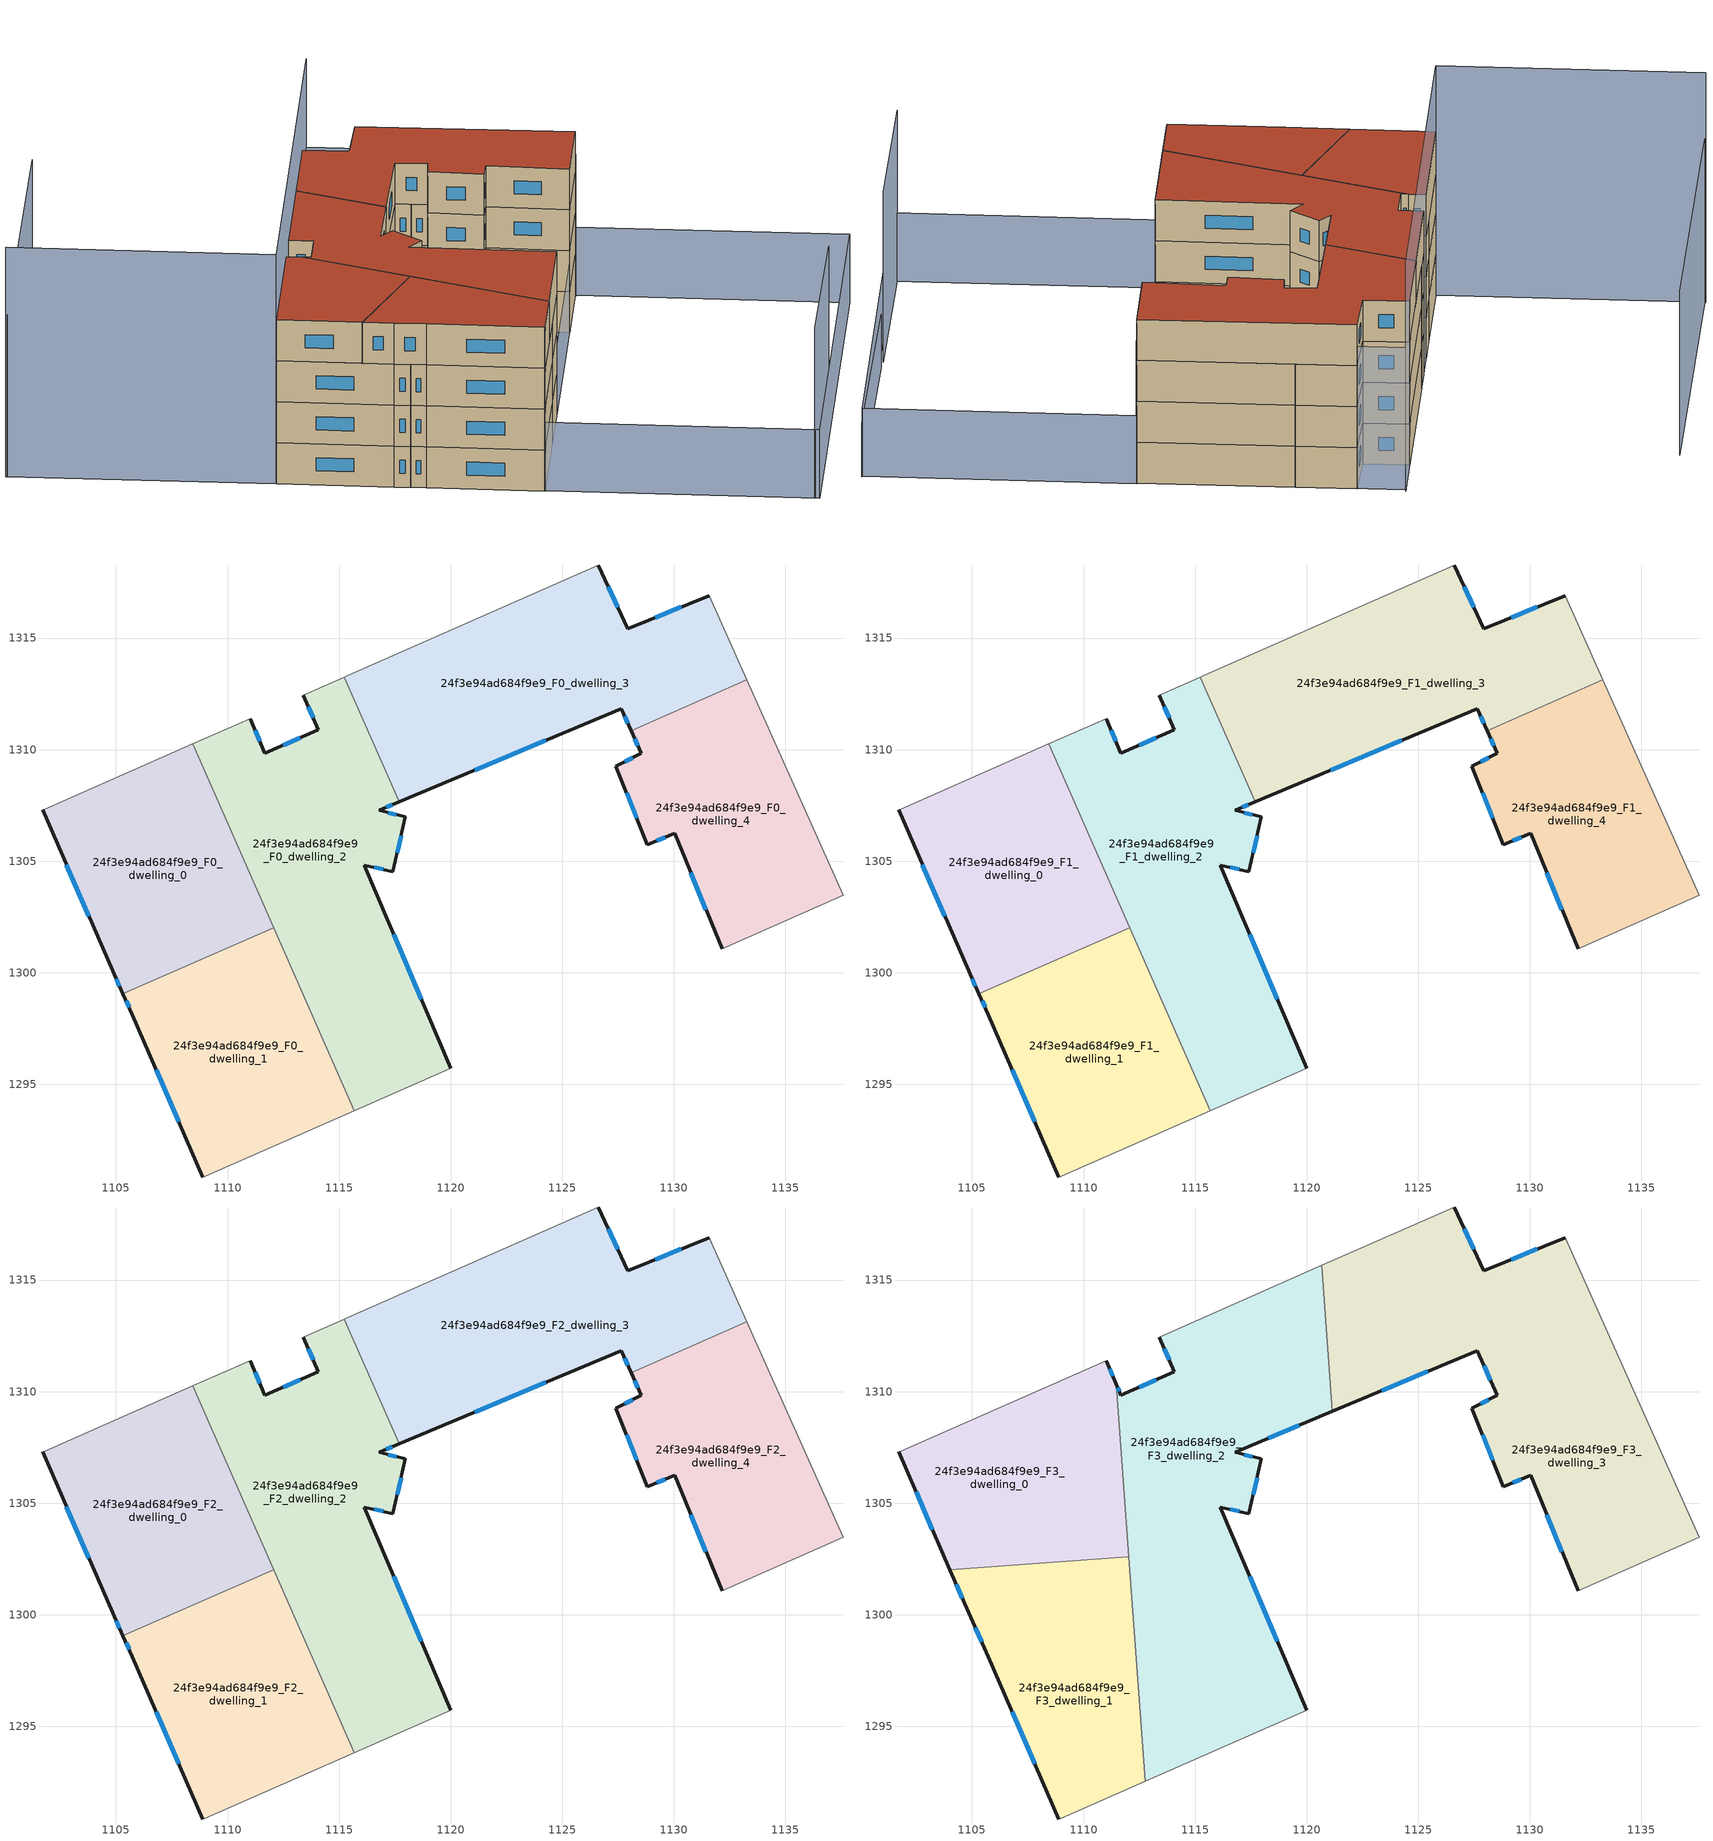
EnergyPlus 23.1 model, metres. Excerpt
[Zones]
24f3e94ad684f9e9_F0_dwelling_0
 floor ground (EU_floor_Construction): 1108.44,1310.26 1112.06,1302.03 1105.31,1299.06 1104.86,1300.09 1101.71,1307.3 1101.82,1307.34 z0
 wall outside (EU_wall_Construction): 1101.71,1307.3 1104.86,1300.09 1105.31,1299.06 z0:3
 wall adiabatic (EU_wall_Construction): 1108.44,1310.26 1101.82,1307.34 1101.71,1307.3 z0:3
 wall to 24f3e94ad684f9e9_F0_dwelling_2 (EU_wall_Construction): 1112.06,1302.03 1108.44,1310.26 z0:3
 wall to 24f3e94ad684f9e9_F0_dwelling_1 (EU_wall_Construction): 1105.31,1299.06 1112.06,1302.03 z0:3
 window (EU_Window_Construction): 1105.01,1299.74 1105.16,1299.41 / 1102.78,1304.85 1103.79,1302.54 z1.02:1.98
24f3e94ad684f9e9_F0_dwelling_1
 floor ground (EU_floor_Construction): 1112.06,1302.03 1115.67,1293.83 1108.99,1290.89 1108.89,1290.85 1105.73,1298.13 1105.31,1299.06 z0
 wall outside (EU_wall_Construction): 1105.31,1299.06 1105.73,1298.13 1108.89,1290.85 z0:3
 wall adiabatic (EU_wall_Construction): 1108.89,1290.85 1108.99,1290.89 1115.67,1293.83 z0:3
 wall to 24f3e94ad684f9e9_F0_dwelling_2 (EU_wall_Construction): 1115.67,1293.83 1112.06,1302.03 z0:3
 window (EU_Window_Construction): 1106.81,1295.65 1107.82,1293.33 / 1105.46,1298.74 1105.59,1298.45 z1.02:1.98
24f3e94ad684f9e9_F0_dwelling_2
 floor ground (EU_floor_Construction): 1115.23,1313.25 1117.69,1307.66 1116.8,1307.29 1117.97,1306.99 1117.41,1304.54 1116.13,1304.81 1119.99,1295.72 1115.67,1293.83 1108.44,1310.26 1111.02,1311.39 1111.68,1309.84 1114.07,1310.9 1113.39,1312.45 z0
 wall outside (EU_wall_Construction): 1113.39,1312.45 1114.07,1310.9 1111.68,1309.84 1111.02,1311.39 / 1119.99,1295.72 1116.13,1304.81 1117.41,1304.54 1117.97,1306.99 1116.8,1307.29 1117.69,1307.66 z0:3
 wall adiabatic (EU_wall_Construction): 1115.23,1313.25 1113.39,1312.45 / 1115.67,1293.83 1119.99,1295.72 / 1111.02,1311.39 1108.44,1310.26 z0:3
 wall to 24f3e94ad684f9e9_F0_dwelling_3 (EU_wall_Construction): 1117.69,1307.66 1115.23,1313.25 z0:3
 window (EU_Window_Construction): 1111.45,1310.37 1111.24,1310.86 / 1113.26,1310.54 1112.49,1310.2 / 1113.62,1311.92 1113.84,1311.42 / 1117.1,1307.41 1117.39,1307.53 / 1117.57,1307.09 1117.2,1307.18 / 1117.6,1305.37 1117.78,1306.15 / 1116.57,1304.72 1116.98,1304.63 / 1118.68,1298.82 1117.45,1301.72 z1.02:1.98
24f3e94ad684f9e9_F0_dwelling_3
 floor ground (EU_floor_Construction): 1131.58,1316.9 1133.27,1313.13 1128.08,1310.84 1127.64,1311.84 1117.69,1307.66 1115.23,1313.25 1115.37,1313.32 1126.61,1318.27 1127.93,1315.41 z0
 wall outside (EU_wall_Construction): 1131.58,1316.9 1127.93,1315.41 1126.61,1318.27 / 1117.69,1307.66 1127.64,1311.84 1128.08,1310.84 z0:3
 wall adiabatic (EU_wall_Construction): 1126.61,1318.27 1115.37,1313.32 1115.23,1313.25 / 1133.27,1313.13 1131.58,1316.9 z0:3
 wall to 24f3e94ad684f9e9_F0_dwelling_4 (EU_wall_Construction): 1128.08,1310.84 1133.27,1313.13 z0:3
 window (EU_Window_Construction): 1127.48,1316.38 1127.06,1317.3 / 1130.34,1316.39 1129.17,1315.92 / 1127.79,1311.5 1127.93,1311.18 / 1121.08,1309.08 1124.26,1310.42 z1.02:1.98
24f3e94ad684f9e9_F0_dwelling_4
 floor ground (EU_floor_Construction): 1133.27,1313.13 1137.59,1303.47 1132.16,1301.07 1130.04,1306.26 1128.82,1305.73 1127.41,1309.26 1128.54,1309.83 1128.08,1310.84 z0
 wall outside (EU_wall_Construction): 1128.08,1310.84 1128.54,1309.83 1127.41,1309.26 1128.82,1305.73 1130.04,1306.26 1132.16,1301.07 z0:3
 wall adiabatic (EU_wall_Construction): 1132.16,1301.07 1137.59,1303.47 1133.27,1313.13 z0:3
 window (EU_Window_Construction): 1127.89,1308.06 1128.34,1306.93 / 1128.15,1309.64 1127.79,1309.45 / 1128.24,1310.5 1128.38,1310.17 / 1130.76,1304.49 1131.44,1302.84 / 1129.23,1305.91 1129.62,1306.08 z1.02:1.98
24f3e94ad684f9e9_F1_dwelling_0
 floor to 24f3e94ad684f9e9_F0_dwelling_0 (EU_floor_Construction): 1108.44,1310.26 1112.06,1302.03 1105.31,1299.06 1104.86,1300.09 1101.71,1307.3 1101.82,1307.34 z3
 wall outside (EU_wall_Construction): 1101.71,1307.3 1104.86,1300.09 1105.31,1299.06 z3:6
 wall adiabatic (EU_wall_Construction): 1108.44,1310.26 1101.82,1307.34 1101.71,1307.3 z3:6
 wall to 24f3e94ad684f9e9_F1_dwelling_2 (EU_wall_Construction): 1112.06,1302.03 1108.44,1310.26 z3:6
 wall to 24f3e94ad684f9e9_F1_dwelling_1 (EU_wall_Construction): 1105.31,1299.06 1112.06,1302.03 z3:6
 window (EU_Window_Construction): 1105.01,1299.74 1105.16,1299.41 / 1102.78,1304.85 1103.79,1302.54 z4.02:4.98
24f3e94ad684f9e9_F1_dwelling_1
 floor to 24f3e94ad684f9e9_F0_dwelling_1 (EU_floor_Construction): 1112.06,1302.03 1115.67,1293.83 1108.99,1290.89 1108.89,1290.85 1105.73,1298.13 1105.31,1299.06 z3
 wall outside (EU_wall_Construction): 1105.31,1299.06 1105.73,1298.13 1108.89,1290.85 z3:6
 wall adiabatic (EU_wall_Construction): 1108.89,1290.85 1108.99,1290.89 1115.67,1293.83 z3:6
 wall to 24f3e94ad684f9e9_F1_dwelling_2 (EU_wall_Construction): 1115.67,1293.83 1112.06,1302.03 z3:6
 window (EU_Window_Construction): 1106.81,1295.65 1107.82,1293.33 / 1105.46,1298.74 1105.59,1298.45 z4.02:4.98
24f3e94ad684f9e9_F1_dwelling_2
 floor to 24f3e94ad684f9e9_F0_dwelling_2 (EU_floor_Construction): 1115.23,1313.25 1117.69,1307.66 1116.8,1307.29 1117.97,1306.99 1117.41,1304.54 1116.13,1304.81 1119.99,1295.72 1115.67,1293.83 1108.44,1310.26 1111.02,1311.39 1111.68,1309.84 1114.07,1310.9 1113.39,1312.45 z3
 wall outside (EU_wall_Construction): 1113.39,1312.45 1114.07,1310.9 1111.68,1309.84 1111.02,1311.39 / 1119.99,1295.72 1116.13,1304.81 1117.41,1304.54 1117.97,1306.99 1116.8,1307.29 1117.69,1307.66 z3:6
 wall adiabatic (EU_wall_Construction): 1115.23,1313.25 1113.39,1312.45 / 1115.67,1293.83 1119.99,1295.72 / 1111.02,1311.39 1108.44,1310.26 z3:6
 wall to 24f3e94ad684f9e9_F1_dwelling_3 (EU_wall_Construction): 1117.69,1307.66 1115.23,1313.25 z3:6
 window (EU_Window_Construction): 1111.45,1310.37 1111.24,1310.86 / 1113.26,1310.54 1112.49,1310.2 / 1113.62,1311.92 1113.84,1311.42 / 1117.1,1307.41 1117.39,1307.53 / 1117.57,1307.09 1117.2,1307.18 / 1117.6,1305.37 1117.78,1306.15 / 1116.57,1304.72 1116.98,1304.63 / 1118.68,1298.82 1117.45,1301.72 z4.02:4.98
24f3e94ad684f9e9_F1_dwelling_3
 floor to 24f3e94ad684f9e9_F0_dwelling_3 (EU_floor_Construction): 1131.58,1316.9 1133.27,1313.13 1128.08,1310.84 1127.64,1311.84 1117.69,1307.66 1115.23,1313.25 1115.37,1313.32 1126.61,1318.27 1127.93,1315.41 z3
 wall outside (EU_wall_Construction): 1131.58,1316.9 1127.93,1315.41 1126.61,1318.27 / 1117.69,1307.66 1127.64,1311.84 1128.08,1310.84 z3:6
 wall adiabatic (EU_wall_Construction): 1126.61,1318.27 1115.37,1313.32 1115.23,1313.25 / 1133.27,1313.13 1131.58,1316.9 z3:6
 wall to 24f3e94ad684f9e9_F1_dwelling_4 (EU_wall_Construction): 1128.08,1310.84 1133.27,1313.13 z3:6
 window (EU_Window_Construction): 1127.48,1316.38 1127.06,1317.3 / 1130.34,1316.39 1129.17,1315.92 / 1127.79,1311.5 1127.93,1311.18 / 1121.08,1309.08 1124.26,1310.42 z4.02:4.98
24f3e94ad684f9e9_F1_dwelling_4
 floor to 24f3e94ad684f9e9_F0_dwelling_4 (EU_floor_Construction): 1133.27,1313.13 1137.59,1303.47 1132.16,1301.07 1130.04,1306.26 1128.82,1305.73 1127.41,1309.26 1128.54,1309.83 1128.08,1310.84 z3
 wall outside (EU_wall_Construction): 1128.08,1310.84 1128.54,1309.83 1127.41,1309.26 1128.82,1305.73 1130.04,1306.26 1132.16,1301.07 z3:6
 wall adiabatic (EU_wall_Construction): 1132.16,1301.07 1137.59,1303.47 1133.27,1313.13 z3:6
 window (EU_Window_Construction): 1127.89,1308.06 1128.34,1306.93 / 1128.15,1309.64 1127.79,1309.45 / 1128.24,1310.5 1128.38,1310.17 / 1130.76,1304.49 1131.44,1302.84 / 1129.23,1305.91 1129.62,1306.08 z4.02:4.98
24f3e94ad684f9e9_F2_dwelling_0
 floor to 24f3e94ad684f9e9_F1_dwelling_0 (EU_floor_Construction): 1108.44,1310.26 1112.06,1302.03 1105.31,1299.06 1104.86,1300.09 1101.71,1307.3 1101.82,1307.34 z6
 wall outside (EU_wall_Construction): 1101.71,1307.3 1104.86,1300.09 1105.31,1299.06 z6:9
 wall adiabatic (EU_wall_Construction): 1108.44,1310.26 1101.82,1307.34 1101.71,1307.3 z6:9
 wall to 24f3e94ad684f9e9_F2_dwelling_2 (EU_wall_Construction): 1112.06,1302.03 1108.44,1310.26 z6:9
 wall to 24f3e94ad684f9e9_F2_dwelling_1 (EU_wall_Construction): 1105.31,1299.06 1112.06,1302.03 z6:9
 window (EU_Window_Construction): 1105.01,1299.74 1105.16,1299.41 / 1102.78,1304.85 1103.79,1302.54 z7.02:7.98
24f3e94ad684f9e9_F2_dwelling_1
 floor to 24f3e94ad684f9e9_F1_dwelling_1 (EU_floor_Construction): 1112.06,1302.03 1115.67,1293.83 1108.99,1290.89 1108.89,1290.85 1105.73,1298.13 1105.31,1299.06 z6
 wall outside (EU_wall_Construction): 1105.31,1299.06 1105.73,1298.13 1108.89,1290.85 z6:9
 wall adiabatic (EU_wall_Construction): 1108.89,1290.85 1108.99,1290.89 1115.67,1293.83 z6:9
 wall to 24f3e94ad684f9e9_F2_dwelling_2 (EU_wall_Construction): 1115.67,1293.83 1112.06,1302.03 z6:9
 window (EU_Window_Construction): 1106.81,1295.65 1107.82,1293.33 / 1105.46,1298.74 1105.59,1298.45 z7.02:7.98
24f3e94ad684f9e9_F2_dwelling_2
 floor to 24f3e94ad684f9e9_F1_dwelling_2 (EU_floor_Construction): 1115.23,1313.25 1117.69,1307.66 1116.8,1307.29 1117.97,1306.99 1117.41,1304.54 1116.13,1304.81 1119.99,1295.72 1115.67,1293.83 1108.44,1310.26 1111.02,1311.39 1111.68,1309.84 1114.07,1310.9 1113.39,1312.45 z6
 wall outside (EU_wall_Construction): 1113.39,1312.45 1114.07,1310.9 1111.68,1309.84 1111.02,1311.39 / 1119.99,1295.72 1116.13,1304.81 1117.41,1304.54 1117.97,1306.99 1116.8,1307.29 1117.69,1307.66 z6:9
 wall adiabatic (EU_wall_Construction): 1115.23,1313.25 1113.39,1312.45 / 1115.67,1293.83 1119.99,1295.72 / 1111.02,1311.39 1108.44,1310.26 z6:9
 wall to 24f3e94ad684f9e9_F2_dwelling_3 (EU_wall_Construction): 1117.69,1307.66 1115.23,1313.25 z6:9
 window (EU_Window_Construction): 1111.45,1310.37 1111.24,1310.86 / 1113.26,1310.54 1112.49,1310.2 / 1113.62,1311.92 1113.84,1311.42 / 1117.1,1307.41 1117.39,1307.53 / 1117.57,1307.09 1117.2,1307.18 / 1117.6,1305.37 1117.78,1306.15 / 1116.57,1304.72 1116.98,1304.63 / 1118.68,1298.82 1117.45,1301.72 z7.02:7.98
24f3e94ad684f9e9_F2_dwelling_3
 floor to 24f3e94ad684f9e9_F1_dwelling_3 (EU_floor_Construction): 1131.58,1316.9 1133.27,1313.13 1128.08,1310.84 1127.64,1311.84 1117.69,1307.66 1115.23,1313.25 1115.37,1313.32 1126.61,1318.27 1127.93,1315.41 z6
 wall outside (EU_wall_Construction): 1131.58,1316.9 1127.93,1315.41 1126.61,1318.27 / 1117.69,1307.66 1127.64,1311.84 1128.08,1310.84 z6:9
 wall adiabatic (EU_wall_Construction): 1126.61,1318.27 1115.37,1313.32 1115.23,1313.25 / 1133.27,1313.13 1131.58,1316.9 z6:9
 wall to 24f3e94ad684f9e9_F2_dwelling_4 (EU_wall_Construction): 1128.08,1310.84 1133.27,1313.13 z6:9
 window (EU_Window_Construction): 1127.48,1316.38 1127.06,1317.3 / 1130.34,1316.39 1129.17,1315.92 / 1127.79,1311.5 1127.93,1311.18 / 1121.08,1309.08 1124.26,1310.42 z7.02:7.98
24f3e94ad684f9e9_F2_dwelling_4
 floor to 24f3e94ad684f9e9_F1_dwelling_4 (EU_floor_Construction): 1133.27,1313.13 1137.59,1303.47 1132.16,1301.07 1130.04,1306.26 1128.82,1305.73 1127.41,1309.26 1128.54,1309.83 1128.08,1310.84 z6
 wall outside (EU_wall_Construction): 1128.08,1310.84 1128.54,1309.83 1127.41,1309.26 1128.82,1305.73 1130.04,1306.26 1132.16,1301.07 z6:9
 wall adiabatic (EU_wall_Construction): 1132.16,1301.07 1137.59,1303.47 1133.27,1313.13 z6:9
 window (EU_Window_Construction): 1127.89,1308.06 1128.34,1306.93 / 1128.15,1309.64 1127.79,1309.45 / 1128.24,1310.5 1128.38,1310.17 / 1130.76,1304.49 1131.44,1302.84 / 1129.23,1305.91 1129.62,1306.08 z7.02:7.98
24f3e94ad684f9e9_F3_dwelling_0
 floor to 24f3e94ad684f9e9_F2_dwelling_0 (EU_floor_Construction): 1108.44,1310.26 1111.82,1302.59 1104.01,1302.02 1101.71,1307.3 1101.82,1307.34 z9
 floor to 24f3e94ad684f9e9_F2_dwelling_2 (EU_floor_Construction): 1111.02,1311.39 1111.46,1310.34 1112.03,1302.6 1111.82,1302.59 1108.44,1310.26 z9
 wall outside (EU_wall_Construction): 1111.46,1310.34 1111.02,1311.39 / 1101.71,1307.3 1104.01,1302.02 z9:12
 wall to 24f3e94ad684f9e9_F3_dwelling_1 (EU_wall_Construction): 1104.01,1302.02 1112.03,1302.6 z9:12
 wall adiabatic (EU_wall_Construction): 1111.02,1311.39 1101.82,1307.34 1101.71,1307.3 z9:12
 wall to 24f3e94ad684f9e9_F3_dwelling_2 (EU_wall_Construction): 1112.03,1302.6 1111.47,1310.34 z9:12
 window (EU_Window_Construction): 1111.31,1310.7 1111.17,1311.04 / 1102.5,1305.51 1103.23,1303.82 z10.02:10.98
 roof outside (EU_roof_Construction): 1112.03,1302.6 1111.46,1310.34 1111.02,1311.39 1101.82,1307.34 1101.71,1307.3 1104.01,1302.02 z12
24f3e94ad684f9e9_F3_dwelling_1
 floor to 24f3e94ad684f9e9_F2_dwelling_1 (EU_floor_Construction): 1112.07,1302.01 1112.76,1292.55 1108.99,1290.89 1108.89,1290.85 1105.73,1298.13 1105.32,1299.06 1112.06,1302.03 z9
 floor to 24f3e94ad684f9e9_F2_dwelling_0 (EU_floor_Construction): 1111.82,1302.59 1112.06,1302.03 1105.32,1299.06 1104.86,1300.09 1104.01,1302.02 z9
 floor to 24f3e94ad684f9e9_F2_dwelling_2 (EU_floor_Construction): 1112.03,1302.6 1112.07,1302.01 1111.82,1302.59 z9
 wall outside (EU_wall_Construction): 1104.01,1302.02 1104.86,1300.09 1105.73,1298.13 1108.89,1290.85 z9:12
 wall adiabatic (EU_wall_Construction): 1108.89,1290.85 1108.99,1290.89 1112.76,1292.55 z9:12
 wall to 24f3e94ad684f9e9_F3_dwelling_2 (EU_wall_Construction): 1112.76,1292.55 1112.03,1302.6 z9:12
 window (EU_Window_Construction): 1104.3,1301.36 1104.57,1300.74 / 1106.81,1295.65 1107.82,1293.33 / 1105.15,1299.42 1105.43,1298.8 z10.02:10.98
 roof outside (EU_roof_Construction): 1112.76,1292.55 1112.03,1302.6 1104.01,1302.02 1104.86,1300.09 1105.73,1298.13 1108.89,1290.85 1108.99,1290.89 z12
24f3e94ad684f9e9_F3_dwelling_2
 floor to 24f3e94ad684f9e9_F2_dwelling_2 (EU_floor_Construction): 1115.23,1313.25 1117.69,1307.66 1116.8,1307.29 1117.97,1306.99 1117.41,1304.54 1116.13,1304.81 1119.99,1295.72 1115.67,1293.83 1112.07,1302.01 1111.46,1310.34 1111.68,1309.84 1114.07,1310.9 1113.39,1312.45 z9
 floor to 24f3e94ad684f9e9_F2_dwelling_1 (EU_floor_Construction): 1112.07,1302.01 1115.67,1293.83 1112.76,1292.55 z9
 floor to 24f3e94ad684f9e9_F2_dwelling_3 (EU_floor_Construction): 1120.68,1315.66 1121.15,1309.11 1117.69,1307.66 1115.23,1313.25 1115.27,1313.27 z9
 wall outside (EU_wall_Construction): 1113.39,1312.45 1114.07,1310.9 1111.68,1309.84 1111.46,1310.34 / 1119.99,1295.72 1116.13,1304.81 1117.41,1304.54 1117.97,1306.99 1116.8,1307.29 1121.15,1309.11 z9:12
 wall adiabatic (EU_wall_Construction): 1120.68,1315.66 1113.39,1312.45 / 1112.76,1292.55 1119.99,1295.72 z9:12
 wall to 24f3e94ad684f9e9_F3_dwelling_3 (EU_wall_Construction): 1121.15,1309.11 1120.68,1315.66 z9:12
 window (EU_Window_Construction): 1113.26,1310.54 1112.49,1310.2 / 1113.62,1311.92 1113.84,1311.42 / 1118.28,1307.91 1119.67,1308.49 / 1117.57,1307.09 1117.2,1307.18 / 1117.6,1305.37 1117.78,1306.15 / 1116.57,1304.72 1116.98,1304.63 / 1118.68,1298.82 1117.45,1301.72 / 1111.6,1310.01 1111.54,1310.17 z10.02:10.98
 roof outside (EU_roof_Construction): 1119.99,1295.72 1116.13,1304.81 1117.41,1304.54 1117.97,1306.99 1116.8,1307.29 1121.15,1309.11 1120.68,1315.66 1113.39,1312.45 1114.07,1310.9 1111.68,1309.84 1111.46,1310.34 1112.76,1292.55 z12
24f3e94ad684f9e9_F3_dwelling_3
 floor to 24f3e94ad684f9e9_F2_dwelling_3 (EU_floor_Construction): 1131.58,1316.9 1133.27,1313.13 1128.08,1310.85 1127.64,1311.84 1121.15,1309.11 1120.68,1315.66 1126.61,1318.27 1127.93,1315.41 z9
 floor to 24f3e94ad684f9e9_F2_dwelling_4 (EU_floor_Construction): 1133.27,1313.13 1137.59,1303.47 1132.16,1301.07 1130.04,1306.26 1128.82,1305.73 1127.41,1309.26 1128.54,1309.83 1128.08,1310.85 z9
 wall outside (EU_wall_Construction): 1121.15,1309.11 1127.64,1311.84 1128.54,1309.83 1127.41,1309.26 1128.82,1305.73 1130.04,1306.26 1132.16,1301.07 / 1131.58,1316.9 1127.93,1315.41 1126.61,1318.27 z9:12
 wall adiabatic (EU_wall_Construction): 1126.61,1318.27 1120.68,1315.66 / 1132.16,1301.07 1137.59,1303.47 1131.58,1316.9 z9:12
 window (EU_Window_Construction): 1127.89,1308.06 1128.34,1306.93 / 1128.15,1309.64 1127.79,1309.45 / 1127.94,1311.16 1128.23,1310.51 / 1123.36,1310.04 1125.43,1310.91 / 1127.48,1316.38 1127.06,1317.3 / 1130.34,1316.39 1129.17,1315.92 / 1130.76,1304.49 1131.44,1302.84 / 1129.23,1305.91 1129.62,1306.08 z10.02:10.98
 roof outside (EU_roof_Construction): 1137.59,1303.47 1131.58,1316.9 1127.93,1315.41 1126.61,1318.27 1120.68,1315.66 1121.15,1309.11 1127.64,1311.84 1128.54,1309.83 1127.41,1309.26 1128.82,1305.73 1130.04,1306.26 1132.16,1301.07 z12
shading: 1116.16,1274.36 1128.18,1279.58 z0:12.5; 1128.97,1279.84 1145.05,1286.73 z0:3.9; 1108.98,1290.88 1137.66,1303.5 / 1137.66,1303.5 1145.03,1286.72 / 1145.03,1286.72 1116.35,1274.11 / 1116.35,1274.11 1108.98,1290.88 z0:5; 1137.53,1303.41 1130.26,1319.89 z0:10.4; 1130.44,1319.96 1101.69,1307.27 / 1101.69,1307.27 1094.4,1323.78 z0:16.8; 1116.96,1333.5 1094.47,1323.73 z0:12
[Building]
EU S2 Campaign: North Axis=0; Terrain=City; Solar Distribution=FullExterior
[Site:Location]
Vienna: Latitude=48; Longitude=16.5; Time Zone=1; Elevation=183
[SizingPeriod:WeatherFileDays]
AnnualSizingPeriod: Begin Month=1; Begin Day of Month=1; End Month=12; End Day of Month=31; Day of Week for Start Day=Monday; Use Weather File Daylight Saving Period=No; Use Weather File Rain and Snow Indicators=No
[MATERIAL]
EU_InternalMass_Material: Roughness=MediumRough; Thickness=0.1; Conductivity=1; Density=1800; Specific Heat=900; Thermal Absorptance=0.9; Solar Absorptance=0.7; Visible Absorptance=0.7
[MATERIAL:NOMASS] Roughness=MediumRough; Thermal Absorptance=0.9; Solar Absorptance=0.7; Visible Absorptance=0.7
Name | Thermal Resistance
EU_wall_NoMass | 0.942466
EU_roof_NoMass | 0.551687
EU_floor_NoMass | 0.66527
[WINDOWMATERIAL:SIMPLEGLAZINGSYSTEM]
EU_Window_SimpleGlazing: UFactor=2.03367; Solar Heat Gain Coefficient=0.65; Visible Transmittance=0.65
[CONSTRUCTION]
EU_wall_Construction: EU_wall_NoMass
EU_roof_Construction: EU_roof_NoMass
EU_floor_Construction: EU_floor_NoMass
EU_Window_Construction: EU_Window_SimpleGlazing
EU_InternalMass_Construction: EU_InternalMass_Material
[ZONE] Type=1; Multiplier=1; Ceiling Height=autocalculate; Floor Area=autocalculate; Part of Total Floor Area=Yes
Name | Volume
24f3e94ad684f9e9_F0_dwelling_0; 24f3e94ad684f9e9_F1_dwelling_0; 24f3e94ad684f9e9_F2_dwelling_0 | 198.5
24f3e94ad684f9e9_F3_dwelling_0 | 198.514
24f3e94ad684f9e9_F0_dwelling_1; 24f3e94ad684f9e9_F1_dwelling_1; 24f3e94ad684f9e9_F2_dwelling_1 | 198.484
24f3e94ad684f9e9_F3_dwelling_1 | 198.507
24f3e94ad684f9e9_F0_dwelling_2; 24f3e94ad684f9e9_F1_dwelling_2; 24f3e94ad684f9e9_F2_dwelling_2 | 307.463
24f3e94ad684f9e9_F3_dwelling_2 | 397.004
24f3e94ad684f9e9_F0_dwelling_3; 24f3e94ad684f9e9_F1_dwelling_3; 24f3e94ad684f9e9_F2_dwelling_3 | 288.072
24f3e94ad684f9e9_F3_dwelling_3 | 397.012
24f3e94ad684f9e9_F0_dwelling_4; 24f3e94ad684f9e9_F1_dwelling_4; 24f3e94ad684f9e9_F2_dwelling_4 | 198.503
[INTERNALMASS] Construction=EU_InternalMass_Construction
Name | Zone or ZoneList | Surface Area
24f3e94ad684f9e9_F0_dwelling_0_EU_InternalMass | 24f3e94ad684f9e9_F0_dwelling_0 | 66.1664
24f3e94ad684f9e9_F0_dwelling_1_EU_InternalMass | 24f3e94ad684f9e9_F0_dwelling_1 | 66.1614
24f3e94ad684f9e9_F0_dwelling_2_EU_InternalMass | 24f3e94ad684f9e9_F0_dwelling_2 | 102.491
24f3e94ad684f9e9_F0_dwelling_3_EU_InternalMass | 24f3e94ad684f9e9_F0_dwelling_3 | 96.0193
24f3e94ad684f9e9_F0_dwelling_4_EU_InternalMass | 24f3e94ad684f9e9_F0_dwelling_4 | 66.1674
24f3e94ad684f9e9_F1_dwelling_0_EU_InternalMass | 24f3e94ad684f9e9_F1_dwelling_0 | 66.1664
24f3e94ad684f9e9_F1_dwelling_1_EU_InternalMass | 24f3e94ad684f9e9_F1_dwelling_1 | 66.1614
24f3e94ad684f9e9_F1_dwelling_2_EU_InternalMass | 24f3e94ad684f9e9_F1_dwelling_2 | 102.491
24f3e94ad684f9e9_F1_dwelling_3_EU_InternalMass | 24f3e94ad684f9e9_F1_dwelling_3 | 96.0193
24f3e94ad684f9e9_F1_dwelling_4_EU_InternalMass | 24f3e94ad684f9e9_F1_dwelling_4 | 66.1674
24f3e94ad684f9e9_F2_dwelling_0_EU_InternalMass | 24f3e94ad684f9e9_F2_dwelling_0 | 66.1664
24f3e94ad684f9e9_F2_dwelling_1_EU_InternalMass | 24f3e94ad684f9e9_F2_dwelling_1 | 66.1614
24f3e94ad684f9e9_F2_dwelling_2_EU_InternalMass | 24f3e94ad684f9e9_F2_dwelling_2 | 102.491
24f3e94ad684f9e9_F2_dwelling_3_EU_InternalMass | 24f3e94ad684f9e9_F2_dwelling_3 | 96.0193
24f3e94ad684f9e9_F2_dwelling_4_EU_InternalMass | 24f3e94ad684f9e9_F2_dwelling_4 | 66.1674
24f3e94ad684f9e9_F3_dwelling_0_EU_InternalMass | 24f3e94ad684f9e9_F3_dwelling_0 | 66.1713
24f3e94ad684f9e9_F3_dwelling_1_EU_InternalMass | 24f3e94ad684f9e9_F3_dwelling_1 | 66.1692
24f3e94ad684f9e9_F3_dwelling_2_EU_InternalMass | 24f3e94ad684f9e9_F3_dwelling_2 | 132.34
24f3e94ad684f9e9_F3_dwelling_3_EU_InternalMass | 24f3e94ad684f9e9_F3_dwelling_3 | 132.337
[OTHEREQUIPMENT] Fuel Type=Electricity; Design Level Calculation Method=Watts/Area; Power per Zone Floor Area=1; Fraction Latent=0; Fraction Radiant=0; Fraction Lost=0; Carbon Dioxide Generation Rate=0; EndUse Subcategory=EU_Step8_InternalGains
Name | Zone or ZoneList or Space or SpaceList | Schedule
EU_Step8_InternalGain_24f3e94ad684f9e9_F0_dwelling_0_f000 | 24f3e94ad684f9e9_F0_dwelling_0 | EU_Step8_GainSchedule_24f3e94ad684f9e9_F0_dwelling_0_f000
EU_Step8_InternalGain_24f3e94ad684f9e9_F0_dwelling_1_f000 | 24f3e94ad684f9e9_F0_dwelling_1 | EU_Step8_GainSchedule_24f3e94ad684f9e9_F0_dwelling_1_f000
EU_Step8_InternalGain_24f3e94ad684f9e9_F0_dwelling_2_f000 | 24f3e94ad684f9e9_F0_dwelling_2 | EU_Step8_GainSchedule_24f3e94ad684f9e9_F0_dwelling_2_f000
EU_Step8_InternalGain_24f3e94ad684f9e9_F0_dwelling_3_f000 | 24f3e94ad684f9e9_F0_dwelling_3 | EU_Step8_GainSchedule_24f3e94ad684f9e9_F0_dwelling_3_f000
EU_Step8_InternalGain_24f3e94ad684f9e9_F0_dwelling_4_f000 | 24f3e94ad684f9e9_F0_dwelling_4 | EU_Step8_GainSchedule_24f3e94ad684f9e9_F0_dwelling_4_f000
EU_Step8_InternalGain_24f3e94ad684f9e9_F1_dwelling_0_f000 | 24f3e94ad684f9e9_F1_dwelling_0 | EU_Step8_GainSchedule_24f3e94ad684f9e9_F1_dwelling_0_f000
EU_Step8_InternalGain_24f3e94ad684f9e9_F1_dwelling_1_f000 | 24f3e94ad684f9e9_F1_dwelling_1 | EU_Step8_GainSchedule_24f3e94ad684f9e9_F1_dwelling_1_f000
EU_Step8_InternalGain_24f3e94ad684f9e9_F1_dwelling_2_f000 | 24f3e94ad684f9e9_F1_dwelling_2 | EU_Step8_GainSchedule_24f3e94ad684f9e9_F1_dwelling_2_f000
EU_Step8_InternalGain_24f3e94ad684f9e9_F1_dwelling_3_f000 | 24f3e94ad684f9e9_F1_dwelling_3 | EU_Step8_GainSchedule_24f3e94ad684f9e9_F1_dwelling_3_f000
EU_Step8_InternalGain_24f3e94ad684f9e9_F1_dwelling_4_f000 | 24f3e94ad684f9e9_F1_dwelling_4 | EU_Step8_GainSchedule_24f3e94ad684f9e9_F1_dwelling_4_f000
EU_Step8_InternalGain_24f3e94ad684f9e9_F2_dwelling_0_f000 | 24f3e94ad684f9e9_F2_dwelling_0 | EU_Step8_GainSchedule_24f3e94ad684f9e9_F2_dwelling_0_f000
EU_Step8_InternalGain_24f3e94ad684f9e9_F2_dwelling_1_f000 | 24f3e94ad684f9e9_F2_dwelling_1 | EU_Step8_GainSchedule_24f3e94ad684f9e9_F2_dwelling_1_f000
EU_Step8_InternalGain_24f3e94ad684f9e9_F2_dwelling_2_f000 | 24f3e94ad684f9e9_F2_dwelling_2 | EU_Step8_GainSchedule_24f3e94ad684f9e9_F2_dwelling_2_f000
EU_Step8_InternalGain_24f3e94ad684f9e9_F2_dwelling_3_f000 | 24f3e94ad684f9e9_F2_dwelling_3 | EU_Step8_GainSchedule_24f3e94ad684f9e9_F2_dwelling_3_f000
EU_Step8_InternalGain_24f3e94ad684f9e9_F2_dwelling_4_f000 | 24f3e94ad684f9e9_F2_dwelling_4 | EU_Step8_GainSchedule_24f3e94ad684f9e9_F2_dwelling_4_f000
EU_Step8_InternalGain_24f3e94ad684f9e9_F3_dwelling_0_f000 | 24f3e94ad684f9e9_F3_dwelling_0 | EU_Step8_GainSchedule_24f3e94ad684f9e9_F3_dwelling_0_f000
EU_Step8_InternalGain_24f3e94ad684f9e9_F3_dwelling_1_f000 | 24f3e94ad684f9e9_F3_dwelling_1 | EU_Step8_GainSchedule_24f3e94ad684f9e9_F3_dwelling_1_f000
EU_Step8_InternalGain_24f3e94ad684f9e9_F3_dwelling_2_f000 | 24f3e94ad684f9e9_F3_dwelling_2 | EU_Step8_GainSchedule_24f3e94ad684f9e9_F3_dwelling_2_f000
EU_Step8_InternalGain_24f3e94ad684f9e9_F3_dwelling_3_f000 | 24f3e94ad684f9e9_F3_dwelling_3 | EU_Step8_GainSchedule_24f3e94ad684f9e9_F3_dwelling_3_f000
[ZONEVENTILATION:DESIGNFLOWRATE] Schedule=EU_AlwaysOn; Design Flow Rate Calculation Method=AirChanges/Hour; Air Changes per Hour=0.530523; Ventilation Type=Natural; Fan Pressure Rise=0; Fan Total Efficiency=1; Constant Term Coefficient=1; Temperature Term Coefficient=0; Velocity Term Coefficient=0; Velocity Squared Term Coefficient=0; Minimum Indoor Temperature=-100; Maximum Indoor Temperature=100; Delta Temperature=-100; Minimum Outdoor Temperature=-100; Maximum Outdoor Temperature=100; Maximum Wind Speed=40
Name | Zone or ZoneList or Space or SpaceList
EU_ConstantAir_24f3e94ad684f9e9_F0_dwelling_0 | 24f3e94ad684f9e9_F0_dwelling_0
EU_ConstantAir_24f3e94ad684f9e9_F0_dwelling_1 | 24f3e94ad684f9e9_F0_dwelling_1
EU_ConstantAir_24f3e94ad684f9e9_F0_dwelling_2 | 24f3e94ad684f9e9_F0_dwelling_2
EU_ConstantAir_24f3e94ad684f9e9_F0_dwelling_3 | 24f3e94ad684f9e9_F0_dwelling_3
EU_ConstantAir_24f3e94ad684f9e9_F0_dwelling_4 | 24f3e94ad684f9e9_F0_dwelling_4
EU_ConstantAir_24f3e94ad684f9e9_F1_dwelling_0 | 24f3e94ad684f9e9_F1_dwelling_0
EU_ConstantAir_24f3e94ad684f9e9_F1_dwelling_1 | 24f3e94ad684f9e9_F1_dwelling_1
EU_ConstantAir_24f3e94ad684f9e9_F1_dwelling_2 | 24f3e94ad684f9e9_F1_dwelling_2
EU_ConstantAir_24f3e94ad684f9e9_F1_dwelling_3 | 24f3e94ad684f9e9_F1_dwelling_3
EU_ConstantAir_24f3e94ad684f9e9_F1_dwelling_4 | 24f3e94ad684f9e9_F1_dwelling_4
EU_ConstantAir_24f3e94ad684f9e9_F2_dwelling_0 | 24f3e94ad684f9e9_F2_dwelling_0
EU_ConstantAir_24f3e94ad684f9e9_F2_dwelling_1 | 24f3e94ad684f9e9_F2_dwelling_1
EU_ConstantAir_24f3e94ad684f9e9_F2_dwelling_2 | 24f3e94ad684f9e9_F2_dwelling_2
EU_ConstantAir_24f3e94ad684f9e9_F2_dwelling_3 | 24f3e94ad684f9e9_F2_dwelling_3
EU_ConstantAir_24f3e94ad684f9e9_F2_dwelling_4 | 24f3e94ad684f9e9_F2_dwelling_4
EU_ConstantAir_24f3e94ad684f9e9_F3_dwelling_0 | 24f3e94ad684f9e9_F3_dwelling_0
EU_ConstantAir_24f3e94ad684f9e9_F3_dwelling_1 | 24f3e94ad684f9e9_F3_dwelling_1
EU_ConstantAir_24f3e94ad684f9e9_F3_dwelling_2 | 24f3e94ad684f9e9_F3_dwelling_2
EU_ConstantAir_24f3e94ad684f9e9_F3_dwelling_3 | 24f3e94ad684f9e9_F3_dwelling_3
[HVACTEMPLATE:THERMOSTAT] Constant Heating Setpoint=20; Constant Cooling Setpoint=50
EU_HeatOnly_24f3e94ad684f9e9_F0_dwelling_0; EU_HeatOnly_24f3e94ad684f9e9_F0_dwelling_1; EU_HeatOnly_24f3e94ad684f9e9_F0_dwelling_2; EU_HeatOnly_24f3e94ad684f9e9_F0_dwelling_3; EU_HeatOnly_24f3e94ad684f9e9_F0_dwelling_4; EU_HeatOnly_24f3e94ad684f9e9_F1_dwelling_0; EU_HeatOnly_24f3e94ad684f9e9_F1_dwelling_1; EU_HeatOnly_24f3e94ad684f9e9_F1_dwelling_2; EU_HeatOnly_24f3e94ad684f9e9_F1_dwelling_3; EU_HeatOnly_24f3e94ad684f9e9_F1_dwelling_4; EU_HeatOnly_24f3e94ad684f9e9_F2_dwelling_0; EU_HeatOnly_24f3e94ad684f9e9_F2_dwelling_1; EU_HeatOnly_24f3e94ad684f9e9_F2_dwelling_2; EU_HeatOnly_24f3e94ad684f9e9_F2_dwelling_3; EU_HeatOnly_24f3e94ad684f9e9_F2_dwelling_4; EU_HeatOnly_24f3e94ad684f9e9_F3_dwelling_0; EU_HeatOnly_24f3e94ad684f9e9_F3_dwelling_1; EU_HeatOnly_24f3e94ad684f9e9_F3_dwelling_2; EU_HeatOnly_24f3e94ad684f9e9_F3_dwelling_3
[HVACTEMPLATE:ZONE:IDEALLOADSAIRSYSTEM] System Availability Schedule=EU_AlwaysOn; Maximum Heating Supply Air Temperature=50; Minimum Cooling Supply Air Temperature=13; Maximum Heating Supply Air Humidity Ratio=0.0156; Minimum Cooling Supply Air Humidity Ratio=0.0077; Heating Limit=NoLimit; Cooling Limit=NoLimit; Heating Availability Schedule=EU_AlwaysOn; Cooling Availability Schedule=EU_CoolingOff; Dehumidification Control Type=ConstantSensibleHeatRatio; Cooling Sensible Heat Ratio=0.7; Dehumidification Setpoint=60; Humidification Control Type=None; Humidification Setpoint=30; Outdoor Air Method=None; Outdoor Air Flow Rate per Person=0.00944; Outdoor Air Flow Rate per Zone Floor Area=0; Outdoor Air Flow Rate per Zone=0; Demand Controlled Ventilation Type=None; Outdoor Air Economizer Type=NoEconomizer; Heat Recovery Type=None; Sensible Heat Recovery Effectiveness=0.7; Latent Heat Recovery Effectiveness=0.65
Name | Template Thermostat
24f3e94ad684f9e9_F0_dwelling_0 | EU_HeatOnly_24f3e94ad684f9e9_F0_dwelling_0
24f3e94ad684f9e9_F0_dwelling_1 | EU_HeatOnly_24f3e94ad684f9e9_F0_dwelling_1
24f3e94ad684f9e9_F0_dwelling_2 | EU_HeatOnly_24f3e94ad684f9e9_F0_dwelling_2
24f3e94ad684f9e9_F0_dwelling_3 | EU_HeatOnly_24f3e94ad684f9e9_F0_dwelling_3
24f3e94ad684f9e9_F0_dwelling_4 | EU_HeatOnly_24f3e94ad684f9e9_F0_dwelling_4
24f3e94ad684f9e9_F1_dwelling_0 | EU_HeatOnly_24f3e94ad684f9e9_F1_dwelling_0
24f3e94ad684f9e9_F1_dwelling_1 | EU_HeatOnly_24f3e94ad684f9e9_F1_dwelling_1
24f3e94ad684f9e9_F1_dwelling_2 | EU_HeatOnly_24f3e94ad684f9e9_F1_dwelling_2
24f3e94ad684f9e9_F1_dwelling_3 | EU_HeatOnly_24f3e94ad684f9e9_F1_dwelling_3
24f3e94ad684f9e9_F1_dwelling_4 | EU_HeatOnly_24f3e94ad684f9e9_F1_dwelling_4
24f3e94ad684f9e9_F2_dwelling_0 | EU_HeatOnly_24f3e94ad684f9e9_F2_dwelling_0
24f3e94ad684f9e9_F2_dwelling_1 | EU_HeatOnly_24f3e94ad684f9e9_F2_dwelling_1
24f3e94ad684f9e9_F2_dwelling_2 | EU_HeatOnly_24f3e94ad684f9e9_F2_dwelling_2
24f3e94ad684f9e9_F2_dwelling_3 | EU_HeatOnly_24f3e94ad684f9e9_F2_dwelling_3
24f3e94ad684f9e9_F2_dwelling_4 | EU_HeatOnly_24f3e94ad684f9e9_F2_dwelling_4
24f3e94ad684f9e9_F3_dwelling_0 | EU_HeatOnly_24f3e94ad684f9e9_F3_dwelling_0
24f3e94ad684f9e9_F3_dwelling_1 | EU_HeatOnly_24f3e94ad684f9e9_F3_dwelling_1
24f3e94ad684f9e9_F3_dwelling_2 | EU_HeatOnly_24f3e94ad684f9e9_F3_dwelling_2
24f3e94ad684f9e9_F3_dwelling_3 | EU_HeatOnly_24f3e94ad684f9e9_F3_dwelling_3
[SIZING:ZONE] Zone Cooling Design Supply Air Temperature Input Method=SupplyAirTemperature; Zone Cooling Design Supply Air Temperature=13; Zone Heating Design Supply Air Temperature Input Method=SupplyAirTemperature; Zone Heating Design Supply Air Temperature=50; Zone Cooling Design Supply Air Humidity Ratio=0.008; Zone Heating Design Supply Air Humidity Ratio=0.008; Cooling Design Air Flow Method=DesignDay; Cooling Design Air Flow Rate=0; Cooling Minimum Air Flow per Zone Floor Area=0.000762; Cooling Minimum Air Flow=0; Cooling Minimum Air Flow Fraction=0.2; Heating Design Air Flow Method=DesignDay; Heating Design Air Flow Rate=0; Heating Maximum Air Flow per Zone Floor Area=0.002032; Heating Maximum Air Flow=0.141576; Heating Maximum Air Flow Fraction=0.3; Account for Dedicated Outdoor Air System=No; Dedicated Outdoor Air System Control Strategy=NeutralSupplyAir; Dedicated Outdoor Air Low Setpoint Temperature for Design=autosize; Dedicated Outdoor Air High Setpoint Temperature for Design=autosize; Zone Load Sizing Method=Sensible Load Only No Latent Load; Zone Latent Cooling Design Supply Air Humidity Ratio Input Method=HumidityRatioDifference; Zone Cooling Design Supply Air Humidity Ratio Difference=0.005; Zone Latent Heating Design Supply Air Humidity Ratio Input Method=HumidityRatioDifference; Zone Humidification Design Supply Air Humidity Ratio Difference=0.005
24f3e94ad684f9e9_F0_dwelling_0; 24f3e94ad684f9e9_F0_dwelling_1; 24f3e94ad684f9e9_F0_dwelling_2; 24f3e94ad684f9e9_F0_dwelling_3; 24f3e94ad684f9e9_F0_dwelling_4; 24f3e94ad684f9e9_F1_dwelling_0; 24f3e94ad684f9e9_F1_dwelling_1; 24f3e94ad684f9e9_F1_dwelling_2; 24f3e94ad684f9e9_F1_dwelling_3; 24f3e94ad684f9e9_F1_dwelling_4; 24f3e94ad684f9e9_F2_dwelling_0; 24f3e94ad684f9e9_F2_dwelling_1; 24f3e94ad684f9e9_F2_dwelling_2; 24f3e94ad684f9e9_F2_dwelling_3; 24f3e94ad684f9e9_F2_dwelling_4; 24f3e94ad684f9e9_F3_dwelling_0; 24f3e94ad684f9e9_F3_dwelling_1; 24f3e94ad684f9e9_F3_dwelling_2; 24f3e94ad684f9e9_F3_dwelling_3
[SCHEDULE:CONSTANT]
Name | Hourly Value
EU_AlwaysOn | 1
EU_CoolingOff | 0
[SCHEDULE:FILE] Column Number=1; Rows to Skip at Top=0; Number of Hours of Data=8760; Column Separator=Comma; Interpolate to Timestep=No; Minutes per Item=60; Adjust Schedule for Daylight Savings=Yes
Name | File
EU_Step8_GainSchedule_24f3e94ad684f9e9_F0_dwelling_0_f000 | ../../schedules/24f3e94ad684f9e9/24f3e94ad684f9e9_F0_dwelling_0_f000_gain.csv
EU_Step8_GainSchedule_24f3e94ad684f9e9_F0_dwelling_1_f000 | ../../schedules/24f3e94ad684f9e9/24f3e94ad684f9e9_F0_dwelling_1_f000_gain.csv
EU_Step8_GainSchedule_24f3e94ad684f9e9_F0_dwelling_2_f000 | ../../schedules/24f3e94ad684f9e9/24f3e94ad684f9e9_F0_dwelling_2_f000_gain.csv
EU_Step8_GainSchedule_24f3e94ad684f9e9_F0_dwelling_3_f000 | ../../schedules/24f3e94ad684f9e9/24f3e94ad684f9e9_F0_dwelling_3_f000_gain.csv
EU_Step8_GainSchedule_24f3e94ad684f9e9_F0_dwelling_4_f000 | ../../schedules/24f3e94ad684f9e9/24f3e94ad684f9e9_F0_dwelling_4_f000_gain.csv
EU_Step8_GainSchedule_24f3e94ad684f9e9_F1_dwelling_0_f000 | ../../schedules/24f3e94ad684f9e9/24f3e94ad684f9e9_F1_dwelling_0_f000_gain.csv
EU_Step8_GainSchedule_24f3e94ad684f9e9_F1_dwelling_1_f000 | ../../schedules/24f3e94ad684f9e9/24f3e94ad684f9e9_F1_dwelling_1_f000_gain.csv
EU_Step8_GainSchedule_24f3e94ad684f9e9_F1_dwelling_2_f000 | ../../schedules/24f3e94ad684f9e9/24f3e94ad684f9e9_F1_dwelling_2_f000_gain.csv
EU_Step8_GainSchedule_24f3e94ad684f9e9_F1_dwelling_3_f000 | ../../schedules/24f3e94ad684f9e9/24f3e94ad684f9e9_F1_dwelling_3_f000_gain.csv
EU_Step8_GainSchedule_24f3e94ad684f9e9_F1_dwelling_4_f000 | ../../schedules/24f3e94ad684f9e9/24f3e94ad684f9e9_F1_dwelling_4_f000_gain.csv
EU_Step8_GainSchedule_24f3e94ad684f9e9_F2_dwelling_0_f000 | ../../schedules/24f3e94ad684f9e9/24f3e94ad684f9e9_F2_dwelling_0_f000_gain.csv
EU_Step8_GainSchedule_24f3e94ad684f9e9_F2_dwelling_1_f000 | ../../schedules/24f3e94ad684f9e9/24f3e94ad684f9e9_F2_dwelling_1_f000_gain.csv
EU_Step8_GainSchedule_24f3e94ad684f9e9_F2_dwelling_2_f000 | ../../schedules/24f3e94ad684f9e9/24f3e94ad684f9e9_F2_dwelling_2_f000_gain.csv
EU_Step8_GainSchedule_24f3e94ad684f9e9_F2_dwelling_3_f000 | ../../schedules/24f3e94ad684f9e9/24f3e94ad684f9e9_F2_dwelling_3_f000_gain.csv
EU_Step8_GainSchedule_24f3e94ad684f9e9_F2_dwelling_4_f000 | ../../schedules/24f3e94ad684f9e9/24f3e94ad684f9e9_F2_dwelling_4_f000_gain.csv
EU_Step8_GainSchedule_24f3e94ad684f9e9_F3_dwelling_0_f000 | ../../schedules/24f3e94ad684f9e9/24f3e94ad684f9e9_F3_dwelling_0_f000_gain.csv
EU_Step8_GainSchedule_24f3e94ad684f9e9_F3_dwelling_1_f000 | ../../schedules/24f3e94ad684f9e9/24f3e94ad684f9e9_F3_dwelling_1_f000_gain.csv
EU_Step8_GainSchedule_24f3e94ad684f9e9_F3_dwelling_2_f000 | ../../schedules/24f3e94ad684f9e9/24f3e94ad684f9e9_F3_dwelling_2_f000_gain.csv
EU_Step8_GainSchedule_24f3e94ad684f9e9_F3_dwelling_3_f000 | ../../schedules/24f3e94ad684f9e9/24f3e94ad684f9e9_F3_dwelling_3_f000_gain.csv
